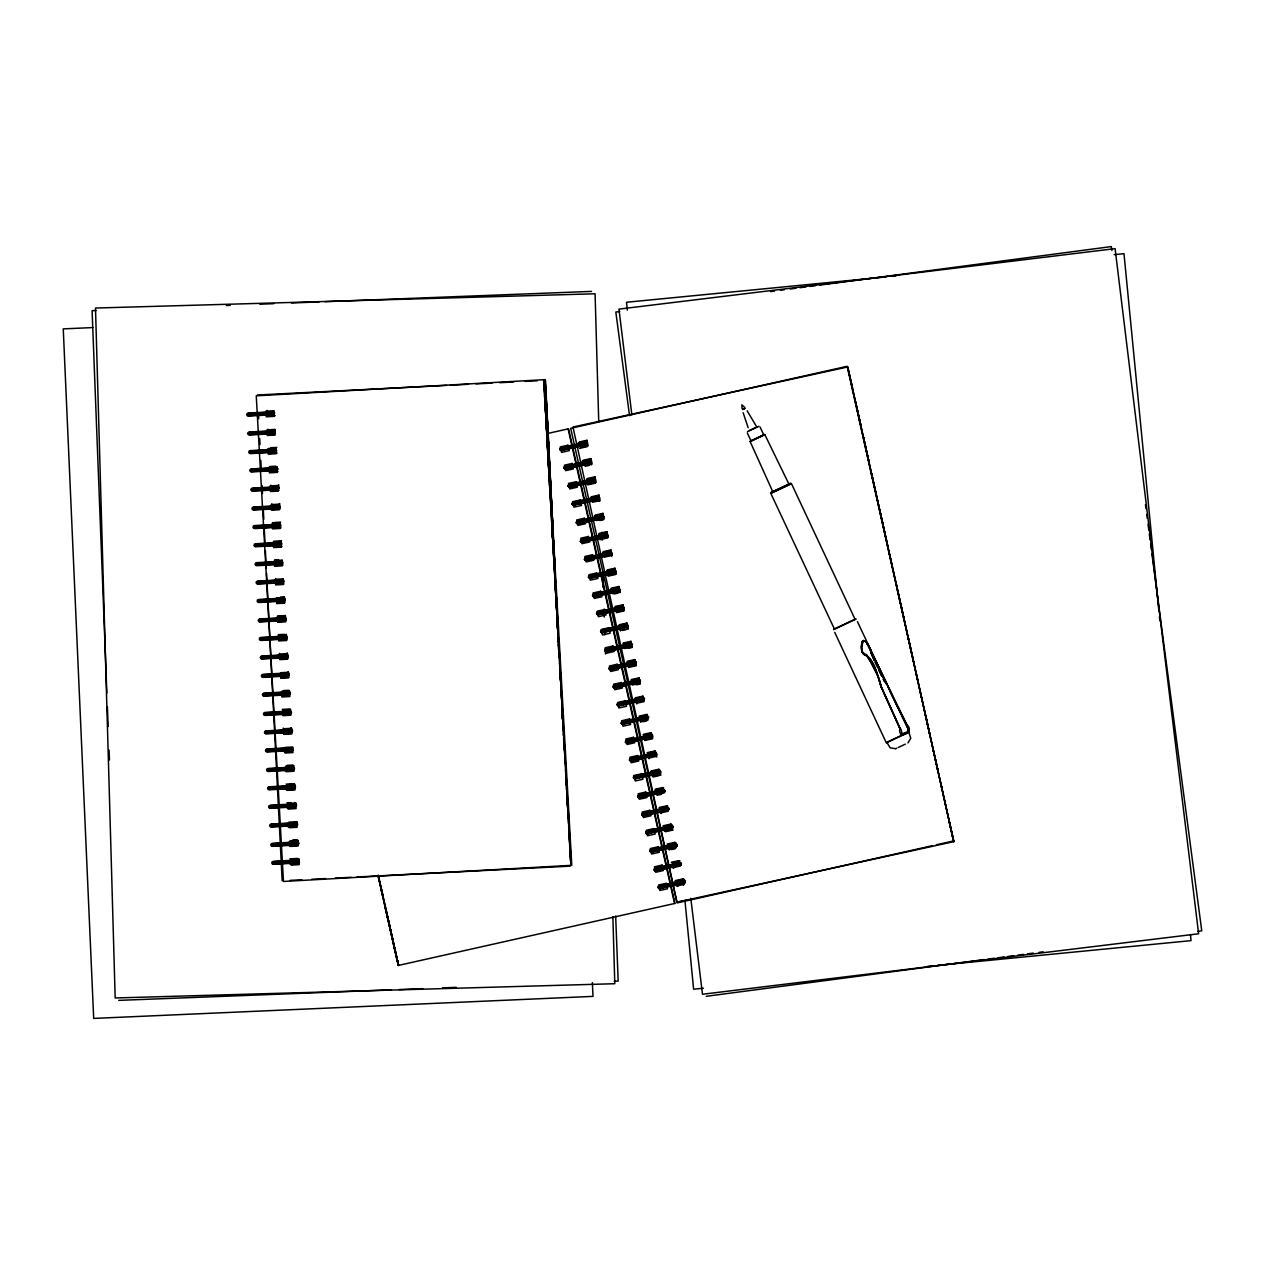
<?xml version="1.0" encoding="UTF-8"?>
<svg xmlns="http://www.w3.org/2000/svg" width="1265" height="1265" viewBox="0 0 1265 1265"><rect width="100%" height="100%" fill="white"/><g stroke="black" fill="none" stroke-linecap="round" stroke-linejoin="round"><path stroke-width="1.5" d="M556.315 604.781L550.892 499.043M556.489 601.792L556.458 605.524L555.968 594.313L556.932 605.508M913.599 661.816L847.692 366.961L572.966 427.032L676.917 902.198L953.763 841.652L908.317 638.082L953.763 841.652L949.035 820.669L950.331 826.124M863.932 640.659L862.445 641.102C861.165 644.85 860.485 653.23 864.691 654.653C874.068 658.306 877.926 676.411 881.088 686.848L899.889 728.276C897.28 740.816 915.37 732.008 907.084 724.892M580.113 444.916L581.394 443.541L581.853 445.628L580.603 445.897M579.433 502.411L578.168 503.786L577.71 501.699L578.943 501.43M588.351 481.617L589.616 480.226L590.075 482.313L588.842 482.597M592.352 499.517L593.633 498.141L594.091 500.213L592.858 500.497M596.574 518.286L597.839 516.911L598.313 518.998L597.064 519.267M604.765 554.861L606.046 553.485L606.504 555.572L605.271 555.857M608.765 572.65L610.03 571.274L610.489 573.345L609.256 573.63M612.323 649.04L611.058 650.431L610.584 648.344L611.833 648.059M620.973 627.108L622.238 625.732L622.712 627.804L621.463 628.088M625.242 646.146L626.507 644.77L626.981 646.858L625.732 647.127M628.578 721.54L627.314 722.916L626.839 720.829L628.088 720.56M632.8 740.389L631.535 741.764L631.061 739.677L632.31 739.408M661.484 868.296L660.219 869.688L660.283 867.031M665.437 885.895L664.157 887.271L663.698 885.184L664.947 884.915M678.846 883.982L680.111 882.606L678.372 881.895M901.724 733.226L901.502 734.506L902.957 733.874M568.981 466.864L567.163 468.366L566.688 466.279L568.396 465.899M586.644 462.911L588.462 461.409L588.921 463.496L587.229 463.876M588.905 557.327L587.197 557.707L587.656 559.794L589.49 558.292M597.033 593.601L595.214 595.103L597.491 595.689M603.073 536.218L604.907 534.716L605.366 536.803L603.658 537.182M601.65 612.545L599.831 614.047L599.357 611.96L601.065 611.58M615.28 590.597L617.099 589.095L617.557 591.182L615.865 591.561M613.999 667.635L611.707 667.05L612.181 669.138L613.889 668.758M618.079 685.804L616.261 687.306L615.786 685.219L617.494 684.839M621.969 704.811L622.08 703.688M626.207 722.062L623.914 721.493L624.388 723.58L626.096 723.185M631.662 663.682L631.773 662.56M643.869 718.109L645.688 716.607L646.162 718.694L644.454 719.073M648.091 736.957L649.91 735.455L649.625 738.159M652.139 754.984L653.958 753.481L654.432 755.569L652.724 755.948M646.731 813.601L644.913 815.103L644.438 813.015L646.146 812.636M656.092 772.646L657.927 771.144L658.385 773.231L656.677 773.611M654.305 849.021L652.487 850.523L654.78 851.108M660.377 791.716L662.196 790.214L662.67 792.301L660.962 792.681M662.939 887.54L661.247 887.935L660.773 885.848L663.066 886.417M672.553 846.032L674.372 844.514L674.846 846.601L673.138 846.997M676.775 864.881L678.593 863.363L679.068 865.45L677.36 865.829M680.728 882.464L682.547 880.962L683.005 883.049L681.313 883.429M587.419 462.737L587.561 461.599L589.427 461.187M603.848 536.044L604.006 534.921M606.473 535.459L605.492 537.23M616.055 590.423L617.035 588.668L618.047 588.889M618.68 589.838L617.699 591.609L616.672 591.388M636.516 681.661L637.497 679.89L638.509 680.127M647.269 717.35L646.289 719.121M652.914 754.81L653.056 753.671M655.539 754.225L654.558 755.98M656.867 772.472L657.025 771.35M659.492 771.887L658.512 773.658M661.152 791.542L661.295 790.419L663.16 790.008M665.169 809.474L666.149 807.702L667.177 807.924M673.328 845.858L673.47 844.72M680.175 864.106L679.194 865.877L678.167 865.655M596.068 594.914L594.977 596.701L593.886 596.495L593.411 594.408L595.42 593.965M612.45 667.983L612.276 669.122L610.268 669.565L609.793 667.477L611.801 667.034M624.657 722.426L624.483 723.548L622.475 724.007L622 721.92L624.009 721.461M632.927 759.285L632.737 760.423L630.745 760.866L630.27 758.794L632.279 758.336M636.896 776.963L635.805 778.75L634.698 778.544L634.239 776.457L636.232 776.014M640.976 797.171L641.165 796.033M653.341 850.333L653.167 851.472L651.159 851.914L650.684 849.827L652.693 849.384M657.563 869.181L656.488 870.968L655.381 870.763L654.906 868.676L656.914 868.233M587.039 444.458L586.565 442.37L585.442 442.181L560.901 447.684L559.731 449.486L561.549 450.625L587.039 444.458L560.395 450.435M588.478 462.5L589.601 460.697L591.388 461.851L590.265 463.638L565.708 469.157L563.89 468.018L565.044 466.2L589.601 460.697M595.262 481.159L595.451 480.02L593.664 478.866L569.124 484.368L567.953 486.187L569.788 487.325L594.329 481.823L595.262 481.159L568.633 487.136M599.278 499.058L599.468 497.92L597.681 496.766L573.14 502.268L571.97 504.087L573.804 505.225L598.345 499.722L599.278 499.058L572.65 505.035M603.484 517.828L603.674 516.689L601.887 515.551L577.346 521.053L576.176 522.856L578.01 523.995L602.551 518.492L603.484 517.828L576.856 523.805M607.627 536.297L607.168 534.209L606.03 534.004L581.489 539.523L580.319 541.325L582.153 542.464L606.694 536.961L607.627 536.297L580.999 542.274M608.971 553.928L610.094 552.125L611.88 553.279L610.758 555.066L586.217 560.585L584.383 559.43L585.553 557.628L610.094 552.125M612.956 571.701L614.078 569.898L615.865 571.053L614.743 572.855L590.202 578.358L588.367 577.22L589.537 575.401L614.078 569.898M619.818 590.676L620.024 589.537L618.237 588.399L593.68 593.902L592.526 595.704L594.344 596.843L618.885 591.34L619.818 590.676L593.19 596.653M621.131 608.18L621.336 607.042M623.851 608.671L624.056 607.532L622.269 606.378L597.712 611.88L596.558 613.699L598.377 614.837L622.918 609.319L623.851 608.671L597.222 614.632M627.899 626.649L627.424 624.562L626.302 624.357L601.745 629.859L600.59 631.678L602.409 632.816L627.899 626.649L601.255 632.626M632.168 645.688L632.358 644.549L630.571 643.411L606.014 648.913L604.86 650.716L606.678 651.855L631.235 646.352L632.168 645.688L605.524 651.665M636.216 663.745L635.742 661.674L634.619 661.469L610.062 666.971L608.908 668.774L610.726 669.912L635.283 664.41L636.216 663.745L609.572 669.723M637.56 681.424L637.75 680.285M640.28 681.914L639.821 679.827L638.683 679.621L614.142 685.14L612.972 686.942L614.806 688.081L639.347 682.578L640.28 681.914L613.651 687.891M641.576 699.308L642.699 697.505L644.486 698.659L643.363 700.462L618.806 705.965L616.988 704.826L618.158 703.024L642.699 697.505M648.423 718.188L648.613 717.049L646.826 715.895L622.269 721.398L621.115 723.216L622.933 724.355L648.423 718.188L621.779 724.165M652.645 737.036L652.171 734.949L651.048 734.744L626.507 740.246L625.337 742.065L627.155 743.203L652.645 737.036L626.017 742.998M656.693 755.063L656.219 752.975L655.096 752.77L630.539 758.273L629.385 760.075L631.203 761.23L656.693 755.063L630.049 761.024M660.646 772.725L660.188 770.638L659.049 770.432L634.508 775.935L633.338 777.754L635.172 778.892L659.713 773.389L660.646 772.725L634.018 778.702M664.931 791.795L665.121 790.657L663.334 789.502L638.778 795.021L637.623 796.824L639.442 797.962L664.931 791.795L638.287 797.772M666.228 809.236L667.351 807.434L669.138 808.588L668.015 810.375L643.458 815.893L641.64 814.739L642.794 812.936L667.351 807.434M672.98 827.737L672.521 825.665L671.399 825.46L646.842 830.963L645.672 832.765L647.506 833.92L672.98 827.737L646.352 833.714M677.107 846.095L677.297 844.957L675.51 843.818L650.953 849.321L649.799 851.124L651.617 852.262L677.107 846.095L650.463 852.072M681.329 864.944L680.855 862.856L679.732 862.667L655.191 868.169L654.021 869.972L655.839 871.111L681.329 864.944L654.701 870.921M685.266 882.543L684.808 880.456L683.685 880.25L659.128 885.753L657.974 887.571L659.792 888.71L684.333 883.207L685.266 882.543L658.638 888.504M595.499 595.04L594.344 596.843M611.896 668.11L610.726 669.912M624.104 722.536L622.933 724.355M628.326 741.385L627.155 743.203M632.168 760.55L632.374 759.411M636.121 778.228L636.327 777.09M652.582 851.598L652.787 850.46M657.009 869.308L655.839 871.111M660.947 886.892L659.792 888.71M267.421 413.497L267.627 412.422M268.48 432.44L268.686 431.365M273.224 489.555L273.43 488.464M274.284 508.451L274.489 507.36M273.73 526.003L273.936 524.912M276.339 545.168L276.545 544.092M276.829 581.505L277.035 580.429M279.47 600.891L279.676 599.816M281.589 638.857L281.795 637.781M284.72 694.564L284.925 693.473M287.851 750.366L288.041 749.275M287.345 768.899L287.55 767.823M289.97 788.222L290.175 787.13M289.4 805.678L289.606 804.603M290.46 824.464L290.65 823.389M294.144 862.73L294.35 861.655M901.297 734.538L902.941 733.747M269.84 413.355L270.141 412.279M272.007 414.303L271.88 412.169M270.9 432.314L271.2 431.223M273.066 433.262L272.955 431.128M274.11 451.858L273.983 449.723M272.971 469.22L273.272 468.129M275.137 470.169L275.011 468.034M276.213 489.381L276.102 487.246M277.272 508.277L277.146 506.142M276.149 525.861L276.45 524.769M278.316 526.809L278.189 524.675M279.328 545.009L279.217 542.875M280.387 563.921L280.277 561.786M281.431 582.327L281.304 580.192M282.459 600.733L282.332 598.598M283.55 620.214L283.423 618.079M284.578 638.699L284.467 636.564M283.455 656.329L283.755 655.238M285.621 657.278L285.511 655.144M286.649 675.573L286.522 673.439M287.708 694.39L287.582 692.255M288.784 713.681L288.673 711.547M289.812 732.119L289.701 729.984M290.839 750.192L290.713 748.058M289.764 768.756L290.065 767.681M291.93 769.705L291.804 767.57M292.958 788.048L292.832 785.913M291.82 805.552L292.12 804.461M293.986 806.501L293.875 804.366M295.045 825.27L294.919 823.151M293.954 843.613L294.255 842.522M296.121 844.561L295.994 842.427M297.133 862.556L297.006 860.421M270.631 413.323L270.963 412.232M271.706 432.266L272.038 431.175M273.762 469.173L274.094 468.097M284.53 620.166L284.862 619.075M284.261 656.282L284.593 655.191M287.629 675.526L287.961 674.435M289.764 713.618L290.096 712.527M291.82 750.145L292.152 749.054M292.61 805.505L292.958 804.414M294.745 843.565L295.077 842.474M271.722 413.26L272.086 412.169M274.853 469.125L275.232 468.034M250.075 469.442L277.335 467.908L277.826 468.951L277.446 470.042L250.201 471.576M251.15 488.638L278.411 487.12L278.901 488.164L278.521 489.255L251.276 490.773M252.209 507.55L279.47 506.016L279.96 507.059L279.581 508.151L252.336 509.668M257.396 599.99L284.657 598.471L285.147 599.499L284.767 600.606L257.522 602.124M285.337 656.219L285.716 655.128M262.646 693.647L289.891 692.129L290.397 693.173L290.017 694.264L262.772 695.782M263.721 712.938L290.982 711.42L291.472 712.448L291.092 713.539L263.847 715.073M289.527 731.059L289.906 729.968M264.764 731.376L292.009 729.858L292.515 730.901L292.136 731.992L264.875 733.51M293.701 805.441L294.081 804.35M295.836 843.502L296.216 842.411M271.058 843.834L298.319 842.3L298.809 843.344L298.429 844.435L271.184 845.953M901.913 733.305C901.676 737.764 902.198 728.672 900.016 728.213L881.294 686.721L877.942 676.158L866.557 654.4C860.342 656.235 861.022 645.024 862.43 641.213L863.9 640.786M570.294 448.221L569.266 447.351L569.835 446.134M577.014 444.521L577.915 446.956L577.109 445.596M577.631 482.471L578.516 484.906M585.252 481.206L586.138 483.657L585.347 482.281M582.533 502.806L581.647 500.371L582.438 501.731M589.269 499.106L590.154 501.557L589.364 500.181M586.754 521.591L585.711 520.721L586.28 519.504M593.475 517.891L594.36 520.326L593.57 518.966M590.882 540.044L589.854 539.19L590.423 537.973M601.681 554.465L602.567 556.916L601.776 555.541M598.045 573.504L598.709 576.445M605.666 572.239L606.552 574.69L605.761 573.314M603.089 594.439L602.045 593.57L602.614 592.352M613.841 608.718L614.869 609.588L614.316 610.805M610.252 627.962L611.153 630.397M617.873 626.697L618.775 629.148L617.968 627.772M615.423 649.451L614.521 647L615.328 648.376M622.143 645.751L623.044 648.186L622.238 646.826M619.471 667.509L618.569 665.058L619.376 666.434M630.27 681.977L631.298 682.831L630.729 684.049M634.271 699.861L635.315 700.715L634.745 701.933M631.678 721.936L630.776 719.5L631.583 720.86M635.9 740.784L635.014 738.349L635.805 739.709M642.62 737.084L643.664 737.954L643.094 739.171M639.948 758.81L638.904 757.941L639.473 756.723M643.901 776.473L642.873 775.619L643.442 774.386M648.186 795.543L647.142 794.689L647.712 793.471M658.923 809.774L659.966 810.644L659.397 811.861M656.25 831.5L655.207 830.631L655.776 829.413M662.971 827.8L663.872 830.235L663.066 828.875M660.362 849.859L659.334 848.989L659.887 847.771M664.584 868.707L663.698 866.256L664.489 867.632M668.537 886.291L667.635 883.856L668.442 885.215M676.158 885.041L675.494 882.085M907.622 731.676L908.523 730.632M907.59 731.565L908.618 730.68M907.543 732.182L909.187 729.889M567.179 448.917L565.439 448.205L566.704 446.83M571.321 467.433L570.088 467.718L569.614 465.631L571.353 466.342M584.288 462.342L585.537 462.057L586.011 464.144L584.272 463.433M575.401 485.618L573.662 484.906L574.942 483.53M583.624 522.287L581.884 521.575L583.165 520.2M587.766 540.756L586.517 541.025L586.059 538.953L587.798 539.649M600.733 535.648L601.982 535.38L602.44 537.467L600.717 536.755M591.83 558.861L590.091 558.165L591.356 556.774M595.815 576.65L594.076 575.939L595.356 574.563M599.958 595.135L598.709 595.42L598.25 593.332L599.99 594.028M612.924 590.028L614.173 589.759L614.648 591.846L612.908 591.135M603.99 613.114L602.757 613.399L602.282 611.311L604.022 612.023M616.956 608.022L618.206 607.738L618.142 610.394M608.022 631.109L606.283 630.397L607.564 629.021M629.322 663.113L631.045 663.809L629.78 665.2M620.419 686.373L619.17 686.642L618.712 684.555L620.451 685.266M633.385 681.266L634.635 680.997L635.109 683.084L633.37 682.373M624.436 704.257L623.186 704.526L622.712 702.439L624.451 703.15M637.402 699.15L639.141 699.861L637.86 701.237M641.529 717.54L643.253 718.251L641.988 719.627M645.751 736.388L647.49 737.1L646.209 738.475M636.848 758.415L635.109 757.703L635.583 759.791L636.817 759.506M649.783 754.414L651.032 754.13L651.507 756.217L649.767 755.505M640.786 777.184L639.537 777.453L639.078 775.366L640.802 776.077M653.752 772.077L655.001 771.808L655.46 773.88L653.72 773.184M645.055 796.254L643.332 795.543L644.597 794.167M658.021 791.147L659.271 790.878L659.745 792.965L658.006 792.254M649.087 814.17L647.838 814.454L647.364 812.367L649.103 813.079M662.054 809.078L663.287 808.794L663.761 810.881L662.022 810.169M653.12 832.196L651.38 831.5L652.661 830.109M657.247 850.554L655.997 850.839L655.523 848.752L657.262 849.448M670.213 845.463L671.446 845.178L671.921 847.265L670.181 846.554M674.435 864.311L675.684 864.027L676.143 866.114L674.403 865.402M870.81 651.744L874.131 660.267M563.289 447.146L562.419 448.885L564.712 449.47M582.612 443.272L584.303 442.876L584.778 444.964L582.485 444.395M572.934 486.155L570.642 485.586L572.476 484.084M590.834 479.957L592.542 479.577L593 481.665L590.708 481.08M576.951 504.071L575.243 504.45L574.784 502.363L577.077 502.948M594.85 497.857L597.143 498.442L595.309 499.944M579.75 520.516L578.88 522.255L581.157 522.84M599.057 516.626L600.764 516.247L601.223 518.334L598.93 517.749M585.3 541.309L583.007 540.724L584.841 539.222M607.263 553.216L608.955 552.837L609.43 554.924L607.137 554.339M593.348 577.204L591.055 576.619L592.89 575.116M611.248 570.989L612.956 570.61L613.414 572.697L611.122 572.112M619.423 607.469L621.716 608.054L619.897 609.556M605.571 631.662L603.279 631.077L605.097 629.575M623.455 625.448L625.163 625.068L625.637 627.155L623.345 626.57M609.841 650.7L607.548 650.115L609.366 648.613M627.725 644.502L630.017 645.071L628.199 646.573M635.852 680.712L638.145 681.297L636.327 682.8M639.869 698.596L641.561 698.217L642.035 700.304L639.742 699.719M630.318 742.033L628.61 742.428L628.152 740.341L630.444 740.911M634.366 760.059L632.073 759.474L633.892 757.972M638.319 777.738L636.026 777.153L637.86 775.651M642.604 796.808L640.311 796.223L642.13 794.72M664.505 808.525L666.797 809.11L664.979 810.612M649.245 830.425L648.376 832.164L650.653 832.75M668.553 826.551L670.26 826.172L670.719 828.259L668.442 827.674M659.002 869.956L657.294 870.336L656.835 868.249L659.128 868.834M583.418 443.082L584.24 442.45L585.885 443.62M585.727 444.758L583.877 445.169L583.26 444.221M591.641 479.783L593.491 479.356L593.965 481.443L592.115 481.87L591.482 480.906M595.657 497.683L597.507 497.256L598.124 498.22M597.981 499.343L597.143 499.991L595.499 498.805M599.863 516.452L600.701 515.82L602.33 516.99M602.187 518.128L600.337 518.539L599.721 517.575M608.07 553.026L609.92 552.615L610.536 553.58L609.556 555.335L608.528 555.114M612.054 570.815L613.904 570.404L614.379 572.476L612.529 572.903L611.896 571.938M620.23 607.279L622.095 606.868M622.554 608.955L620.704 609.366M624.262 625.274L625.1 624.625L626.744 625.811M626.586 626.934L624.736 627.361L624.119 626.396M628.531 644.312L629.369 643.679L631.014 644.85M630.856 645.988L629.005 646.399L628.389 645.45M632.579 662.37L634.445 661.959M634.904 664.046L633.053 664.457M638.983 682.199L637.133 682.626M640.675 698.422L642.525 698.011L643.142 698.96M643 700.083L641.134 700.51M644.786 716.812L646.652 716.385M649.024 735.661L650.874 735.234M651.349 737.321L649.483 737.748M667.635 810.011L665.785 810.422M669.359 826.361L671.209 825.95L671.826 826.915M671.683 828.037L670.845 828.67L669.217 827.5M677.708 863.568L679.558 863.157M681.645 881.167L683.495 880.74M683.97 882.828L682.12 883.255M907.938 742.934L910.784 738.238L908.792 732.293M563.099 449.834L561.091 450.277L560.616 448.19L562.625 447.747L563.273 448.695M565.676 466.058L564.601 467.844L566.341 469.015M571.321 486.519L569.313 486.978L568.855 484.89L569.756 484.226L571.511 485.396M575.338 504.419L573.33 504.877L572.871 502.79L574.863 502.347L575.512 503.296M579.544 523.204L577.536 523.647L577.077 521.559L577.978 520.911L579.734 522.066M587.751 559.778L586.849 560.442L585.094 559.272L585.284 558.15L587.276 557.691M591.735 577.552L589.727 578.01L589.269 575.923L590.17 575.259L591.925 576.429M599.91 614.031L597.918 614.49L597.27 613.525L597.444 612.402L599.452 611.944M603.943 632.01L601.95 632.468L601.476 630.381L602.377 629.717L604.132 630.887M608.228 651.064L606.22 651.507L605.745 649.419L606.647 648.771L608.402 649.925M616.34 687.29L615.438 687.939L613.683 686.784L613.873 685.646L615.881 685.203M620.356 705.174L618.348 705.617L617.873 703.53L618.791 702.881L620.53 704.036M628.705 742.397L627.804 743.061L626.048 741.907L626.222 740.768L628.231 740.31M645.008 815.087L643 815.53L642.351 814.581L643.442 812.794L644.533 813M649.04 833.113L647.032 833.556L646.573 831.485L648.581 831.026L649.23 831.975M661.326 887.904L660.425 888.568L658.67 887.413L658.859 886.275L660.868 885.816M584.509 442.845L585.442 442.181M592.732 479.53L593.664 478.866M596.748 497.43L597.681 496.766M600.97 516.199L601.887 515.551M605.097 534.668L606.03 534.004M617.304 589.047L618.237 588.399M625.369 625.021L626.302 624.357M629.638 644.075L630.571 643.411M633.686 662.133L634.619 661.469M645.893 716.559L646.826 715.895M650.115 735.408L651.048 734.744M654.163 753.434L655.096 752.77M658.116 771.097L659.049 770.432M662.401 790.166L663.334 789.502M670.466 826.124L671.399 825.46M674.577 844.482L675.51 843.818M678.799 863.331L679.732 862.667M682.752 880.914L683.685 880.25M561.549 450.625L562.514 449.961M565.708 469.157L566.673 468.477M569.788 487.325L570.736 486.661M573.804 505.225L574.753 504.561M578.01 523.995L578.959 523.331M582.153 542.464L583.102 541.799M586.217 560.585L587.166 559.905M590.202 578.358L591.15 577.694M598.377 614.837L599.341 614.158M602.409 632.816L603.373 632.152M606.678 651.855L607.643 651.19M614.806 688.081L615.755 687.417M618.806 705.965L619.771 705.301M639.442 797.962L640.406 797.298M643.458 815.893L644.423 815.213M647.506 833.92L648.471 833.24M870.557 651.886L871.364 651.522L870.304 648.818M742.428 409.228L744.895 408.073M742.618 409.512L744.99 408.358M742.84 409.401L744.231 408.753M749.354 430.495L756.786 427.001L747.156 410.856M747.504 431.634L758.921 426.273M750.335 441.074L764.345 434.496M750.129 441.39L764.724 434.559M771.255 492.322L790.388 483.357M771.049 492.559L790.704 483.341M770.828 493.144L791.289 483.546M833.777 629.164L855.614 618.933M833.619 629.638L856.073 619.091M903.811 733.336L904.633 732.957M905.392 732.609L907.258 731.866M903.827 733.463L904.649 733.083M909.314 731.739L886.196 742.587L834.71 632.342M886.559 742.713L909.171 732.103M895.683 748.674L896.743 748.184M898.245 747.473L905.345 744.152M899.747 728.324L881.136 686.8C878.29 673.613 871.126 659.049 862.208 651.807M895.667 748.69L890.228 747.884L886.939 742.539M386.41 911.559L385.319 907.97L398.459 965.416L675.004 903.4L667.256 868.818M547.033 433.61L568.57 428.788L641.829 755.442M578.279 442.908L585.948 441.185L587.166 446.656L579.512 448.379M559.936 448.348L586.565 442.37M559.731 449.486L587.229 443.319M582.374 461.156L590.043 459.448L591.261 464.903M564.095 466.864L590.723 460.903M563.89 468.018L591.388 461.851M564.554 468.951L591.182 462.99M585.521 466.2L589.348 465.33M586.47 479.419L594.139 477.696L595.356 483.167L587.687 484.875M568.159 485.048L594.803 479.071M567.953 486.187L595.451 480.02M590.565 497.667L598.234 495.959L599.452 501.414M572.175 502.948L598.804 496.971M571.97 504.087L599.468 497.92M594.661 515.93L602.314 514.207M576.381 521.718L603.026 515.74M576.176 522.856L603.674 516.689M599.721 520.532L603.547 519.678M598.756 534.178L606.409 532.454L607.643 537.925L599.974 539.649M580.524 540.187L607.168 534.209M580.319 541.325L607.817 535.158M602.836 552.441L610.505 550.718L611.738 556.173M584.588 558.292L611.216 552.331M584.383 559.43L611.88 553.279M585.062 560.379L611.691 554.402M588.573 576.081L615.217 570.104M588.367 577.22L615.865 571.053M589.047 578.168L615.676 572.191M611.027 588.937L618.696 587.229L619.913 592.684M592.716 594.566L619.36 588.589M592.526 595.704L620.024 589.537M614.173 593.981L618 593.127M615.122 607.2L622.791 605.476L624.009 610.948L616.355 612.655M596.748 612.545L623.392 606.583M596.558 613.699L624.056 607.532M600.796 630.539L627.424 624.562M600.59 631.678L628.088 625.511M622.364 630.492L626.191 629.622M623.313 643.711L630.982 641.988M605.065 649.577L631.694 643.6M604.86 650.716L632.358 644.549M628.373 648.312L632.2 647.459M609.113 667.635L635.742 661.674M608.908 668.774L636.406 662.607M631.504 680.222L639.157 678.499M613.177 685.804L639.821 679.827M612.972 686.942L640.47 680.776M636.548 684.824L640.39 683.97M643.253 696.746L635.583 698.47L636.817 703.941M617.193 703.688L643.822 697.711M616.988 704.826L644.486 698.659M617.652 705.775L644.296 699.798M647.348 715.01L639.679 716.733L640.912 722.189M621.321 722.078L647.949 716.101M621.115 723.216L648.613 717.049M642.826 721.762L646.652 720.908M625.543 740.926L652.171 734.949M625.337 742.065L652.835 735.898M629.591 758.937L656.219 752.975M629.385 760.075L656.883 753.924M651.965 771.492L659.634 769.768M633.544 776.615L660.188 770.638M633.338 777.754L660.836 771.587M658.939 775.666L653.183 776.947L652.376 773.31M656.061 789.74L663.73 788.032M637.829 795.685L664.457 789.708M637.623 796.824L665.121 790.657M657.278 795.211L661.121 794.357M667.809 806.279L660.156 808.003L661.374 813.458M641.845 813.601L668.473 807.639M641.64 814.739L669.138 808.588M642.304 815.688L668.948 809.711M381.224 889.722L398.238 965.464M671.905 824.543L664.251 826.251L665.469 831.722L673.138 829.998M645.877 831.627L672.521 825.665M645.672 832.765L673.186 826.598M385.588 907.906L398.491 965.401L378.362 876.93L382.726 895.13L381.54 889.643M676 842.79L668.331 844.514L669.565 849.969M650.004 849.985L676.633 844.008M649.799 851.124L677.297 844.957M671.478 849.542L675.32 848.689M389.762 926.154L386.568 913.441M680.096 861.038L672.427 862.762L673.66 868.233M654.226 868.834L680.855 862.856M654.021 869.972L681.519 863.805M393.51 944.481L398.491 965.401L386.821 913.377M684.191 879.302L676.522 881.025L677.755 886.48M658.164 886.433L684.808 880.456M657.974 887.571L685.472 881.405M932.463 845.668L677.123 902.925L570.689 428.313L847.155 366.312L953.589 840.925L936.306 844.799M656.456 794.673L664.125 792.997L662.923 787.526L655.254 789.202L655.381 793.93M671.241 862.303L678.926 860.627L680.111 866.098L672.442 867.774M676.917 902.198L687.512 899.905M851.124 382.489L852.452 387.944L847.692 366.961L912.397 656.345M855.282 400.736L860.595 424.455L856.516 406.207M859.362 419L860.532 424.471M867.537 455.511L868.739 460.982L863.442 437.247L868.691 460.982M879.776 510.285L883.856 528.533L871.538 473.774L872.723 479.245M871.601 473.774L875.665 492.022M885.01 534.02L883.808 528.549L887.904 546.796M889.058 552.283L891.952 565.06M901.36 607.042L905.44 625.289M904.222 619.834L896.047 583.323L897.312 588.778M909.503 643.553L908.238 638.098M920.493 692.872L921.758 698.327M924.557 711.136L929.902 734.854L925.838 716.591M936.827 765.894L938.077 771.365L932.716 747.647L938.077 771.365M942.125 789.629L940.923 784.158L942.156 789.613M944.987 802.405L946.173 807.892M949.019 820.685L953.763 841.652M619.755 311.538L615.834 312.044L629.527 415.663M770.559 291.614L774.48 291.092M780.347 290.317L784.268 289.796M790.151 289.021L796.017 288.246M799.939 287.724L805.821 286.949M809.727 286.428L815.609 285.653M819.53 285.131L1111.334 246.58L1111.856 250.486M706.25 996.314L984.36 959.566M988.281 959.044L994.148 958.269M998.069 957.747L1003.936 956.973M1007.857 956.466L1013.739 955.676M1017.645 955.17L1023.527 954.395M1027.449 953.873L1033.315 953.098M1039.197 952.324L1043.119 951.802M1197.829 931.356L1201.75 930.834L1151.893 553.517M886.069 276.924L626.539 302.256L627.314 310.115M891.967 276.339L895.905 275.96M1114.149 254.644L1123.984 253.696L1158.851 610.9M703.435 988.234L693.615 989.198L684.982 900.886M927.577 966.349L933.475 965.78M937.412 965.401L1191.045 940.638L1190.476 934.74M248.003 413.07L273.129 411.663M246.944 413.576L274.205 412.042L274.695 413.086L246.564 414.667M247.07 415.711L274.315 414.177M248.177 416.09L273.287 414.683M249.063 432.029L274.189 430.622M248.003 432.519L275.264 431.001M247.624 433.61L273.366 432.171M248.13 434.654L275.375 433.136M249.237 435.034L274.347 433.626M549.358 479.641L545.8 416.138M250.106 450.625L275.232 449.202M249.047 451.115L276.308 449.597M248.667 452.206L276.798 450.64M249.173 453.25L276.418 451.732M250.28 453.629L275.39 452.222M251.134 468.935L276.26 467.528M249.695 470.533L277.826 468.951M251.308 471.956L276.418 470.548M277.335 486.74L252.209 488.148M250.77 489.745L278.901 488.164M252.383 491.168L277.494 489.761M253.269 507.044L278.395 505.636M251.83 508.641L279.96 507.059M253.443 510.064L278.553 508.657M254.312 525.576L279.423 524.169M253.253 526.082L280.514 524.548L281.004 525.592L252.858 527.173M253.38 528.217L280.624 526.683M254.471 528.596L279.597 527.189M255.324 543.76L280.451 542.353M254.265 544.266L281.526 542.748M253.886 545.357L282.016 543.776M254.392 546.401L281.652 544.867M255.498 546.78L280.609 545.373M256.384 562.688L281.51 561.28M255.34 563.194L282.585 561.66M254.945 564.285L283.075 562.704M255.451 565.313L282.712 563.795M256.558 565.708L281.684 564.301M257.428 581.094L282.538 579.686M256.368 581.584L283.613 580.066M255.973 582.675L284.119 581.109L283.74 582.2L256.479 583.718M257.586 584.098L282.712 582.691M258.455 599.484L278.68 598.361M281.431 598.203L283.566 598.076M257.001 601.081L285.147 599.499M258.613 602.504L283.74 601.096M259.546 618.98L284.657 617.573M258.487 619.471L285.748 617.952M258.107 620.562L286.238 618.996L285.858 620.087L258.613 621.605M259.72 621.985L284.831 620.577M260.574 637.449L285.7 636.042M259.531 637.955L286.776 636.437M259.135 639.046L287.266 637.465L286.902 638.556L259.641 640.09M260.748 640.47L285.874 639.062M261.618 656.045L286.744 654.638M260.558 656.535L287.819 655.017M260.179 657.626L288.309 656.061M260.685 658.67L287.946 657.152M261.792 659.049L286.902 657.642M280.593 672.711L288.436 672.268L288.752 677.866L280.909 678.309M262.646 674.34L282.886 673.201M286.538 672.996L287.772 672.933M261.586 674.846L288.847 673.312M261.207 675.937L289.337 674.356M261.713 676.981L288.958 675.447M262.82 677.36L287.93 675.953M552.457 531.917L552.093 528.201L571.258 865.339M263.705 693.157L288.815 691.749M262.25 694.754L290.397 693.173M263.863 696.177L288.989 694.77M264.78 712.432L289.906 711.025M263.341 714.029L291.472 712.448M264.954 715.452L290.065 714.045M265.808 730.885L290.934 729.478M264.369 732.467L292.515 730.901M265.982 733.89L291.108 732.482M284.783 747.425L292.626 746.982L292.942 752.58L285.099 753.023M266.836 748.959L287.06 747.821M265.777 749.465L293.021 747.931M265.381 750.556L291.14 749.117M293.148 750.066L265.887 751.6M266.994 751.979L292.12 750.572M267.927 768.472L293.037 767.064M266.868 768.978L294.113 767.444M266.472 770.069L294.618 768.488M266.994 771.112L294.239 769.579M268.085 771.492L293.211 770.085M268.955 786.814L294.065 785.407M267.895 787.32L295.14 785.786M267.5 788.411L295.646 786.83M268.022 789.455L295.267 787.921M269.113 789.834L294.239 788.427M269.983 805.252L295.109 803.844M268.923 805.758L296.184 804.224L296.674 805.267L268.544 806.849M269.05 807.892L296.295 806.358M270.157 808.272L295.267 806.864M271.042 824.037L296.152 822.63M269.983 824.543L297.228 823.009M269.587 825.634L297.734 824.053L297.354 825.144L270.093 826.677M295.093 825.713L271.2 827.057M294.192 825.76L296.326 825.65M568.507 823.341L568.317 812.098M569.661 842.016L568.823 825.191M272.117 843.328L297.243 841.921M270.678 844.925L298.809 843.344M272.291 846.348L297.402 844.941M273.129 861.323L298.24 859.915M272.07 861.829L299.331 860.295M271.69 862.92L297.433 861.481M272.196 863.963L299.441 862.43M273.303 864.343L298.413 862.936M545.405 389.225L545.389 380.37L547.128 420.549L547.097 416.818M554.544 560.68L548.884 452.317L552.852 527.046M552.157 519.583L554.228 560.695M554.702 566.293L554.987 570.009L554.782 564.411L555.477 583.118L554.671 564.411M563.573 738.159L563.826 741.907M257.491 394.996L446.498 385.398M450.435 385.192L468.509 384.275M476.02 383.896L492.069 383.089M499.659 382.694L513.653 381.983M525.244 381.397L537.214 380.797M545.073 380.386L548.267 439.224L547.286 420.549M275.217 415.632L267.374 416.043L267.089 410.445M545.689 396.293L546.448 401.859L546.306 396.261M274.205 434.417L268.322 434.717L268.038 429.135M549.326 465.409L547.492 420.533L552.188 513.954M270.947 447.715L276.829 447.415M269.271 453.408L277.114 453.012M550.939 489.682L547.982 433.626M275.817 466.2L269.935 466.5L270.22 472.082L278.063 471.687M549.453 469.157L549.01 452.317M279.012 490.377L271.169 490.773L270.884 485.175M274.742 522.445L280.624 522.145M280.909 527.742L273.066 528.138L272.781 522.54M281.573 540.835L273.73 541.23L274.015 546.828L281.858 546.433M553.011 538.273L552.947 527.046M278.6 559.715L274.679 559.921L274.964 565.502L282.807 565.107M283.755 583.798L275.912 584.193L275.628 578.595M280.498 597.08L284.419 596.89L284.704 602.472L276.861 602.867M284.356 634.35L278.474 634.651L278.759 640.248L286.602 639.837L286.317 634.255M557.628 629.828L557.264 616.735L557.802 626.064M558.434 644.77L559.225 650.352L558.513 639.157M280.656 677.613L288.499 677.218L288.214 671.62M559.652 663.429L560.506 676.522M283.281 690.595L289.179 690.311L289.448 695.892L281.605 696.288M282.269 709.38L290.128 708.985L290.412 714.583L282.554 714.978M284.451 752.343L292.31 751.948M287.092 765.341L292.974 765.04M293.259 770.638L285.416 771.033L285.226 767.302M286.08 784.126L293.923 783.715L294.207 789.313L286.364 789.708M287.029 802.801L290.95 802.611M287.313 808.398L295.156 808.003L294.871 802.405M288.262 827.089L296.105 826.677M292.847 839.976L296.769 839.77L297.054 845.368L289.211 845.763L289.021 842.031M289.875 858.856L297.718 858.461L298.002 864.042L290.159 864.454M290.049 880.377L301.876 879.776M311.712 879.286L325.516 878.574M335.352 878.084L351.132 877.277M357.015 876.977L376.733 875.981M380.639 875.775L570.072 866.161M92.851 327.572L63.25 328.884L93.689 1018.42L593 996.377L592.384 982.589M96.045 310.526L92.092 310.684L106.861 692.967M226.324 305.498L230.277 305.339M259.894 304.201L273.714 303.663M291.472 302.983L319.112 301.908M325.042 301.687L591.53 291.393M118.736 1000.378L391.154 989.847M399.06 989.546L422.747 988.629M442.481 987.87L456.301 987.332M614.221 981.229L618.174 981.087L615.66 916.05M560.901 447.684L562.719 448.822M565.044 466.2L566.198 466.39M569.124 484.368L570.942 485.507M573.14 502.268L574.294 502.474M577.346 521.053L579.164 522.192M581.489 539.523L582.643 539.712M585.553 557.628L587.371 558.766M589.537 575.401L591.356 576.555M597.712 611.88L598.867 612.07M601.745 629.859L603.579 631.014M606.014 648.913L607.848 650.052M610.062 666.971L611.216 667.161M614.142 685.14L615.296 685.33M618.158 703.024L619.976 704.162M622.269 721.398L623.424 721.603M626.507 740.246L627.661 740.452M634.508 775.935L635.663 776.141M638.778 795.021L639.932 795.211M642.794 812.936L644.628 814.075M646.842 830.963L648.66 832.101M650.953 849.321L652.107 849.511M655.191 868.169L656.345 868.359M659.128 885.753L660.283 885.959M584.983 444.932L586.106 445.122M593.206 481.617L594.329 481.823M598.345 499.722L596.558 498.568M601.428 518.286L602.551 518.492M605.571 536.755L606.694 536.961M609.635 554.876L610.758 555.066M613.62 572.65L614.743 572.855M617.763 591.135L618.885 591.34M621.795 609.129L622.918 609.319M625.827 627.108L626.966 627.314M630.096 646.146L631.235 646.352M635.283 664.41L633.496 663.271M638.224 682.373L639.347 682.578M642.241 700.257L643.363 700.462M647.49 718.852L645.703 717.698M651.712 737.701L649.925 736.546M654.622 755.521L655.76 755.711M658.591 773.184L659.713 773.389M666.876 810.185L668.015 810.375M670.924 828.211L672.047 828.401M675.036 846.57L676.174 846.759M680.396 865.608L678.609 864.469M684.333 883.207L682.547 882.053M583.228 539.586L582.121 539.38L581.03 541.167L582.786 542.321M640.517 795.084L638.509 795.527L638.983 797.614L640.074 797.82M588.035 463.686L589.063 463.907M604.828 534.273L605.856 534.51M653.894 753.039L654.922 753.26M657.847 770.701L658.875 770.938M674.308 844.087L675.336 844.308M673.945 846.807L674.972 847.028M632.532 661.927L634.065 663.145L632.247 664.647M621.495 702.723L619.803 703.103L621.21 705.427M615.881 666.117L614.616 667.493L615.818 668.774M666.623 826.535L667.825 827.8L666.56 829.192M870.62 652.297L874.305 660.346M581.647 465.125L581.41 462.531L581.268 464.113M573.978 464.65L574.215 467.244L574.357 465.662M598.076 538.431L597.855 535.854L597.712 537.419M594.487 556.078L594.708 558.671M610.283 592.826L610.046 590.233L609.904 591.814M606.647 610.331L606.884 612.924L607.026 611.343M626.665 665.896L626.428 663.303L626.286 664.884M623.076 683.59L623.313 686.168L623.439 684.602M627.092 701.474L627.314 704.052L627.456 702.486M638.635 717.729L638.872 720.323M647.142 757.197L646.905 754.604L646.763 756.185M651.096 774.86L650.858 772.267L650.732 773.848M651.728 811.387L651.965 813.98L652.107 812.399M667.556 848.246L667.319 845.652L667.177 847.234M671.541 864.501L671.778 867.094M744.563 407.235L741.875 404.832L742.002 408.421M866.588 642.288L863.489 640.564C860.469 644.011 861.054 651.491 864.201 654.764C873.245 656.899 878.005 676.965 881.199 686.784M883.46 679.495L884.472 680.728L883.35 679.163M871.079 651.775L907.052 724.908M883.95 680.175L886.67 684.223M884.567 681.234L883.729 680.127L884.836 681.503M867.015 642.889L887.05 684.033M857.449 621.668L908.476 729.968M883.413 679.036L883.95 679.874M884.393 679.764L882.591 676.633M867.173 643.838L867.711 644.707M867.142 643.996L869.514 648.376M660.662 886.971L661.247 887.935M885.184 681.756L886.559 684.254M869.261 646.526L865.94 641.64L863.394 640.501L861.781 646.526M868.77 646.636L870.731 650.953L869.782 648.961M887.508 685.93L905.851 723.359M889.896 691.07L905.74 723.422M869.624 647.395L870.02 648.202M788.886 484.052L764.866 434.686L750.145 441.596L772.741 491.626M878.59 669.612L881.847 676.316M878.653 669.485L881.847 676.032M286.364 674.53L286.855 675.573M287.408 693.331L287.914 694.374M290.539 749.149L291.045 750.192L289.464 749.196M292.658 787.004L293.164 788.032M874.858 661.801L877.768 667.936M855.029 619.202L791.51 483.768L770.844 493.461L834.362 628.895M760.075 427.032L763.712 434.796M747.33 433.009L750.967 440.773M275.991 467.987L276.45 469.03M278.142 506.095L278.585 507.139M281.257 561.739L281.7 562.783M281.083 599.736L281.542 600.78M283.218 637.702L283.66 638.746M286.491 655.096L286.934 656.14M285.273 674.577L285.732 675.621M286.333 693.394L286.791 694.438M290.681 729.921L291.14 730.98M291.583 787.051L292.041 788.095M296.975 842.379L297.433 843.423M906.689 725.066L908.776 729.937M906.578 725.114L908.649 729.968M274.046 488.432L274.473 489.476M280.292 599.784L280.719 600.828M282.411 637.75L282.838 638.793M284.483 674.625L284.91 675.668M285.542 693.441L285.969 694.485M288.673 749.244L289.084 750.287M290.792 787.099L291.203 788.142M294.966 861.607L295.393 862.667M748.153 427.697L743.14 412.754M655.934 792.712L655.144 791.352L655.001 792.918M268.892 412.343L269.224 413.402M269.967 431.302L270.283 432.345M271.627 488.575L271.943 489.618M272.687 507.471L273.003 508.514M275.201 524.849L275.533 525.892M274.742 544.187L275.074 545.247M275.802 563.115L276.134 564.158M277.873 599.91L278.189 600.97M279.992 637.876L280.324 638.936M282.522 655.317L282.838 656.361M283.123 693.584L283.439 694.627M285.226 731.297L285.558 732.356M288.815 767.744L289.147 768.804M288.373 787.241L288.689 788.285M290.887 804.524L291.203 805.584M291.93 823.309L292.262 824.369M293.006 842.601L293.338 843.644M292.547 861.75L292.863 862.809M389.636 926.186L390.917 931.625M378.504 876.898L382.457 895.177M628.104 629.195L626.887 623.74L619.218 625.448L620.435 630.919M656.756 756.976L655.539 751.521L647.87 753.228L649.103 758.7M660.045 771.587L660.852 775.239M573.33 444.901L573.994 447.842M577.472 463.417L578.137 466.358M581.552 481.586L582.216 484.542M585.568 499.485L586.233 502.442M589.775 518.255L590.439 521.212M593.918 536.724L594.582 539.681M597.981 554.845L598.645 557.786M601.966 572.618L602.63 575.575M606.109 591.103L606.773 594.06M610.141 609.097L610.805 612.039M614.173 627.076L614.837 630.033M618.459 646.115L619.107 649.072M622.507 664.188L623.155 667.129M626.57 682.341L627.234 685.298M630.587 700.225L631.251 703.182M634.714 718.615L635.362 721.572M638.936 737.463L639.6 740.404M642.968 755.49L643.632 758.431M646.937 773.152L647.601 776.109M651.222 792.222L651.87 795.179M655.238 810.153L655.903 813.095M659.271 828.18L659.935 831.121M667.62 865.371L668.284 868.328M671.557 882.97L672.221 885.911M663.398 846.538L664.046 849.479M642.699 759.285L645.703 772.741M646.573 776.584L650.02 791.953M650.874 795.796L666.386 864.975M568.111 428.882L674.545 903.51M378.346 875.08L398.586 965.385M1145.442 504.64L1145.948 508.562M1146.723 514.412L1147.244 518.334M1148.019 524.2L1148.794 530.067M1149.316 533.972L1150.091 539.839M1150.597 543.744L1151.371 549.611M560.759 681.361L559.747 668.299M631.852 414.825L618.965 309.119L1115.098 248.636L1198.619 933.776L702.486 994.258L690.801 898.34M544.662 397.463L546.417 425.467M551.572 513.242L548.82 470.311M558.418 639.157L558.988 644.739M1159.436 616.782L1159.815 620.72M682.879 879.286L683.448 885.184M568.665 827.073L569.819 847.613M547.492 420.533L545.879 392.735M550.908 509.526L551.714 522.603M552.22 533.814L553.137 545.009M563.953 741.148L563.573 733.668L564.522 750.493M549.121 475.893L548.378 462.832M566.087 778.497L567.969 812.114M543.586 379.721L544.235 388.529M545.847 419.869L546.654 431.08M555.92 595.436L559.019 650.352M560.11 662.654L557.359 625.337M566.514 787.842L566.926 793.44M550.243 494.568L549.674 485.238M560.253 675.779L560.648 681.361L559.541 662.686M547.176 420.549L548.425 439.224M550.971 509.526L551.224 513.258L550.196 488.97M554.718 576.777L555.699 593.585M559.778 663.429L560.68 676.506M564.917 756.075L565.281 763.554L562.387 713.128L563.289 728.071M563.589 733.668L564.032 741.132M569.882 849.479L570.942 865.355L543.76 379.706L545.563 412.406M557.28 621.605L557.533 625.321M550.86 507.66L551.208 513.258M565.55 769.167L565.74 774.765M570.357 854.76L569.882 845.747L570.815 863.584M544.092 379.69L549.927 492.718M544.551 395.597L544.962 401.179M549.595 483.372L550.006 492.718M553.422 552.489L554.418 569.282M558.513 641.023L558.735 644.755M552.963 532.644L553.184 536.392L552.141 515.835M556.553 606.647L556.79 612.26L555.952 597.317L556.268 604.781M568.681 825.207L568.997 830.789M545.168 380.386L545.674 389.209M555.319 583.118L555.019 570.009M559.778 664.552L560.458 675.763M561.012 688.84L561.644 700.051M545.879 398.143L546.085 401.875M547.144 440.41L547.951 457.234M555.936 590.565L556.79 605.508L555.92 588.699L556.679 605.524M567.621 806.517L567.321 800.919L568.143 817.728M546.448 401.859L546.78 414.967L546.322 401.859M554.481 560.68L553.406 540.123L553.991 551.334M562.783 718.71L561.012 686.974L561.296 695.212L561.012 689.599M548.725 452.332L548.362 441.09L548.884 452.317M552.157 515.835L552.837 532.66M554.782 564.411L553.643 545.737L553.691 551.35M557.232 612.987L558.023 629.796M559.288 657.088L558.592 643.996L558.972 651.491M552.204 521.449L552.489 527.062M558.529 646.636L558.719 650.368L558.497 644.755M278.727 484.78L278.917 488.511M279.676 503.47L279.96 509.052L272.117 509.463L271.833 503.865M287.266 652.93L287.55 658.527L279.707 658.923L279.423 653.341M291.077 727.675L291.361 733.257L283.502 733.668L283.218 728.071M258.487 414.62L258.692 418.762M259.689 438.417L260.005 444.521M260.811 460.397L261.207 468.161M262.092 485.634L262.488 493.492M263.294 509.226L263.8 519.251M264.274 528.596L264.986 542.653M265.381 550.528L266.283 568.222M266.551 573.44L280.229 842.474M280.419 846.222L282.174 880.788M566.087 776.615L566.53 785.976M562.34 715.753L562.514 719.485L562.403 713.887L562.625 719.485M557.565 626.08L557.754 629.812M559.747 665.311L560.269 676.522M554.734 576.777L554.971 582.39M602.788 583.023L602.946 586.976M605.303 648.059L605.54 653.973M557.232 611.106L557.391 626.08M107.399 706.755L108.158 726.474M109.075 750.113L109.454 759.965M553.754 551.334L554.102 560.695M598.74 421.909L595.088 293.78L95.492 308.043L115.178 997.974L614.79 983.711L612.877 916.682M601.397 514.555L601.555 520.468M601.903 532.296L602.124 540.187M603.026 571.733L603.468 587.498M604.085 609.177L604.322 617.067M604.654 628.895L604.828 634.809M550.386 494.568L550.591 502.047M551.951 526.335L552.03 530.082M557.201 619.739A1225.864 1225.864 0 0 1 557.754 629.069M568.001 445.217L560.332 446.924L561.565 452.396L569.218 450.672L568.001 445.217M572.096 463.464L564.427 465.188L565.645 470.643L573.314 468.935L572.096 463.464M576.192 481.728L568.523 483.436L569.74 488.907L577.409 487.183L576.192 481.728M580.271 499.975L572.618 501.699L573.836 507.154L581.505 505.447L580.271 499.975M584.367 518.239L576.714 519.947L577.931 525.418L585.6 523.694L584.367 518.239M588.462 536.486L580.809 538.21L582.026 543.665L589.696 541.958L588.462 536.486M592.558 554.734L584.889 556.458L586.122 561.929L593.791 560.205L592.558 554.734M596.653 572.998L588.984 574.721L590.217 580.176L597.871 578.453L596.653 572.998M614.6 568.965L606.931 570.689L608.165 576.16L615.834 574.437L614.6 568.965M600.749 591.245L593.079 592.969L594.313 598.44L601.966 596.716L600.749 591.245M604.844 609.509L597.175 611.216L598.408 616.688L606.062 614.964L604.844 609.509M608.939 627.756L601.27 629.48L602.488 634.935L610.157 633.227L608.939 627.756M613.019 646.02L605.366 647.727L606.583 653.199L614.252 651.475L613.019 646.02M617.114 664.267L609.461 665.991L610.679 671.446L618.348 669.738L617.114 664.267M635.062 660.251L627.408 661.959L628.626 667.43L636.295 665.706L635.062 660.251M621.21 682.531L613.557 684.239L614.774 689.71L622.443 687.986L621.21 682.531M625.305 700.778L617.636 702.502L618.87 707.957L626.539 706.25L625.305 700.778M629.401 719.026L621.732 720.75L622.965 726.221L630.618 724.497L629.401 719.026M633.496 737.289L625.827 739.013L627.061 744.468L634.714 742.745L633.496 737.289M651.443 733.257L643.774 734.981L645.008 740.452L652.661 738.728L651.443 733.257M637.592 755.537L629.923 757.261L631.156 762.732L638.809 761.008L637.592 755.537M641.687 773.801L634.018 775.508L635.236 780.979L642.905 779.256L641.687 773.801M645.783 792.048L638.113 793.772L639.331 799.227L647 797.519L645.783 792.048M649.862 810.312L642.209 812.019L643.426 817.49L651.096 815.767L649.862 810.312M653.958 828.559L646.304 830.283L647.522 835.738L655.191 834.03L653.958 828.559M658.053 846.807L650.384 848.53L651.617 854.002L659.286 852.278L658.053 846.807M662.148 865.07L654.479 866.794L655.713 872.249L663.382 870.526L662.148 865.07M666.244 883.318L658.575 885.041L659.808 890.513L667.461 888.789L666.244 883.318M586.96 440.283L579.291 441.959L580.477 447.43L588.162 445.754L586.96 440.283M590.961 458.562L583.292 460.239L584.477 465.71L592.162 464.034L590.961 458.562M594.961 476.842L587.276 478.518L588.478 483.989L596.147 482.313L594.961 476.842M598.962 495.105L591.277 496.781L592.479 502.252L600.148 500.576L598.962 495.105M602.946 513.384L595.277 515.061L596.479 520.532L604.148 518.856L602.946 513.384M606.947 531.664L599.278 533.34L600.48 538.811L608.149 537.135L606.947 531.664M610.948 549.943L603.279 551.619L604.48 557.09L612.149 555.414L610.948 549.943M614.948 568.206L607.279 569.898L608.465 575.369L616.15 573.678L614.948 568.206M618.949 586.486L611.28 588.162L612.466 593.633L620.15 591.957L618.949 586.486M622.949 604.765L615.264 606.441L616.466 611.912L624.135 610.236L622.949 604.765M626.95 623.044L619.265 624.72L620.467 630.191L628.136 628.515L626.95 623.044M630.935 641.323L623.266 643L624.467 648.471L632.136 646.795L630.935 641.323M634.935 659.587L627.266 661.263L628.468 666.734L636.137 665.058L634.935 659.587M638.936 677.866L631.267 679.542L632.453 685.013L640.137 683.337L638.936 677.866M642.936 696.145L635.267 697.821L636.453 703.293L644.138 701.616L642.936 696.145M646.937 714.425L639.252 716.101L640.454 721.572L648.123 719.896L646.937 714.425M650.937 732.688L643.253 734.38L644.454 739.851L652.123 738.159L650.937 732.688M654.922 750.967L647.253 752.643L648.455 758.115L656.124 756.438L654.922 750.967M658.923 769.247L651.254 770.923L652.455 776.394L660.124 774.718L658.923 769.247M666.924 805.805L659.255 807.481L660.441 812.952L668.126 811.26L666.924 805.805M670.924 824.068L663.255 825.745L664.441 831.216L672.126 829.54L670.924 824.068M674.925 842.348L667.24 844.024L668.442 849.495L676.111 847.819L674.925 842.348M682.91 878.906L675.241 880.582L676.443 886.053L684.112 884.377L682.91 878.906M917.694 680.064L916.445 674.609L917.647 680.08M544.662 379.658L256.257 395.819L283.471 881.468L571.78 865.307L544.662 379.658M273.778 410.777L265.935 411.204L266.251 416.802L274.094 416.359L273.778 410.777M274.821 429.452L266.978 429.894L267.294 435.476L275.137 435.049L274.821 429.452M275.881 448.126L268.038 448.569L268.338 454.167L276.181 453.724L275.881 448.126M276.924 466.801L269.081 467.244L269.398 472.841L277.241 472.398L276.924 466.801M277.968 485.491L270.125 485.918L270.441 491.516L278.284 491.073L277.968 485.491M279.012 504.166L271.169 504.609L271.485 510.19L279.328 509.763L279.012 504.166M280.055 522.84L272.212 523.283L272.528 528.881L280.371 528.438L280.055 522.84M281.115 541.515L273.272 541.958L273.572 547.555L281.415 547.113L281.115 541.515M282.158 560.205L274.315 560.648L274.632 566.23L282.474 565.787L282.158 560.205M283.202 578.88L275.359 579.323L275.675 584.904L283.518 584.477L283.202 578.88M284.245 597.554L276.403 597.997L276.719 603.595L284.562 603.152L284.245 597.554M285.289 616.245L277.462 616.672L277.762 622.269L285.605 621.827L285.289 616.245M286.349 634.919L278.506 635.362L278.822 640.944L286.665 640.501L286.349 634.919M287.392 653.594L279.549 654.037L279.865 659.618L287.708 659.192L287.392 653.594M289.479 690.959L281.636 691.386L281.953 696.983L289.796 696.541L289.479 690.959M290.539 709.633L282.696 710.076L282.996 715.658L290.839 715.215L290.539 709.633M291.583 728.308L283.74 728.751L284.056 734.332L291.899 733.906L291.583 728.308M293.67 765.673L285.827 766.1L286.143 771.697L293.986 771.255L293.67 765.673M294.713 784.347L286.87 784.79L287.187 790.372L295.03 789.929L294.713 784.347M295.773 803.022L287.93 803.465L288.23 809.047L296.073 808.62L295.773 803.022M296.816 821.697L288.973 822.139L289.29 827.737L297.133 827.294L296.816 821.697M297.86 840.387L290.017 840.814L290.333 846.411L298.176 845.969L297.86 840.387M298.904 859.062L291.061 859.504L291.377 865.086L299.22 864.643L298.904 859.062M285.368 615.565L277.525 615.96L277.81 621.558L285.653 621.162L285.368 615.565M394.965 949.904L393.779 944.417L394.917 949.904M560.158 676.538L559.715 669.058L560.189 676.538M561.407 695.197L560.996 687.717L561.391 695.197M552.568 537.546L552.267 531.933L552.615 537.546"/></g></svg>
